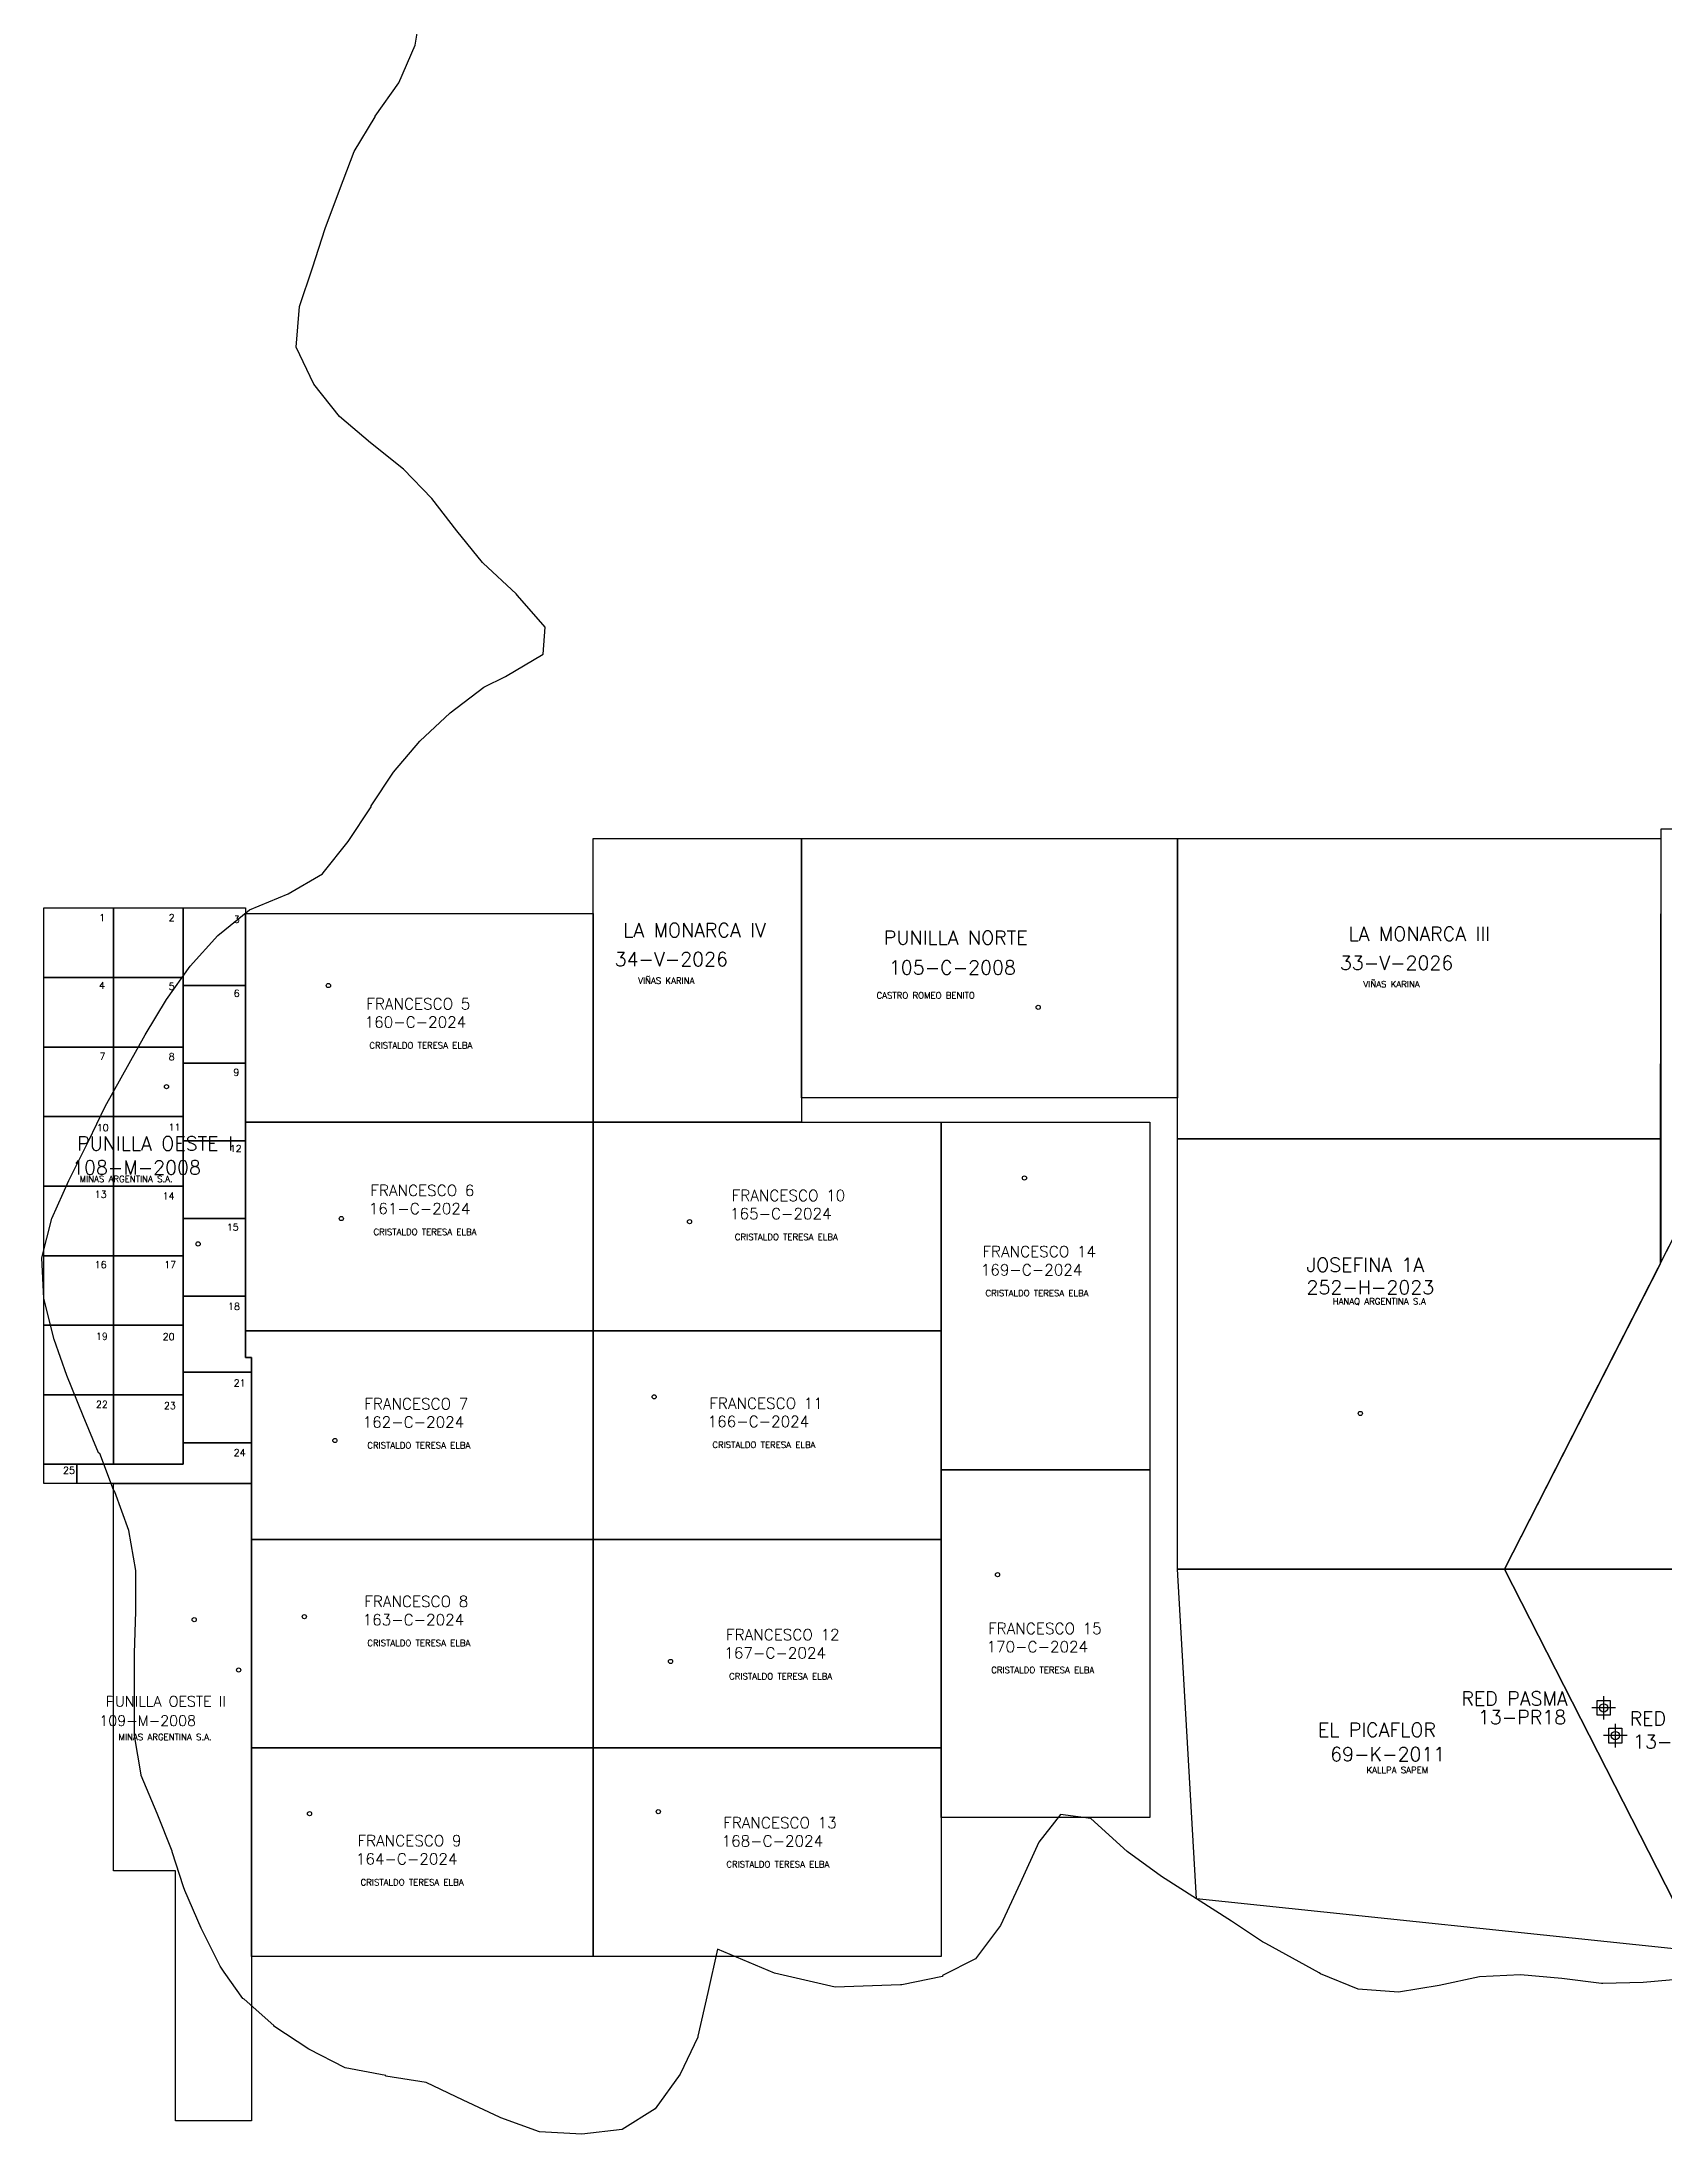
# Model space of a CAD drawing. Header units: metres. Extents: x -4406421 to 6012633, y 6449185 to 13337258.
# Drawn here: x 2496987 to 2520303, y 6722368 to 6752455 of the extents above; entities that cross this region are included whole.
import ezdxf

# ---------------------------------------------------------------- set-up
doc = ezdxf.new("R2010")
doc.units = ezdxf.units.M
doc.header["$LTSCALE"] = 20
doc.header["$MEASUREMENT"] = 0
for name, color, linetype in [('CATEOS', 7, 'CONTINUOUS'), ('LIMDEP', 9, 'CONTINUOUS'), ('MANIFEST', 1, 'CONTINUOUS'), ('MANIFEST-TEMP', 3, 'CONTINUOUS'), ('P.A.S.M.A puntos', 241, 'CONTINUOUS')]:
    doc.layers.add(name, color=color, linetype=linetype)
doc.layers.add('TITULARES', color=7, linetype='CONTINUOUS', true_color=0x04fbc6)
doc.styles.add('ROMANS', font='romans.shx', dxfattribs={"oblique": 1.17516e-08, "height": 3})

msp = doc.modelspace()

# ---------------------------------------------------------------- linework, layer by layer
at = {"layer": 'CATEOS', "ltscale": 100}
for points in [[(2504911, 6741000), (2507902, 6741000), (2507902, 6736921), (2504911, 6736921)], [(2513310, 6741000), (2520257, 6741001), (2520245, 6736682), (2513310, 6736682)], [(2522545, 6739392), (2523043, 6739392), (2523043, 6741133), (2520257, 6741133), (2520257, 6734902)], [(2513582, 6725753), (2513310, 6730492), (2518010, 6730492), (2520813, 6724992)]]:
    msp.add_lwpolyline(points, close=True, dxfattribs=at)
at = {"layer": 'LIMDEP', "linetype": 'Continuous'}
msp.add_lwpolyline([(2520593, 6724601), (2520003, 6724546), (2519421, 6724536), (2519402, 6724536), (2518831, 6724604), (2518240, 6724660), (2517649, 6724628), (2517068, 6724507), (2516487, 6724408), (2515905, 6724453), (2515363, 6724675), (2515344, 6724686), (2514579, 6725109), (2514531, 6725131), (2514086, 6725431), (2513582, 6725753), (2513079, 6726075), (2512585, 6726430), (2512063, 6726907), (2511627, 6726963), (2511317, 6726564), (2511045, 6725977), (2510763, 6725368), (2510405, 6724891), (2509930, 6724648), (2509930, 6724637), (2509348, 6724515), (2509329, 6724515), (2508390, 6724483), (2507518, 6724683), (2506695, 6725027), (2506559, 6724406), (2506413, 6723775), (2506413, 6723764), (2506161, 6723232), (2505803, 6722733), (2505328, 6722434), (2504747, 6722368), (2504137, 6722401), (2503585, 6722601), (2503566, 6722612), (2503043, 6722856), (2502510, 6723111), (2501929, 6723200), (2501929, 6723211), (2501348, 6723322), (2500825, 6723588), (2500322, 6723920), (2500322, 6723931), (2499895, 6724308), (2499876, 6724319), (2499605, 6724696), (2499547, 6724785), (2499275, 6725328), (2499043, 6725871), (2499024, 6725926), (2498859, 6726425), (2498859, 6726436), (2498646, 6726979), (2498413, 6727523), (2498413, 6727534), (2498316, 6728099), (2498316, 6728121), (2498316, 6728698), (2498316, 6728720), (2498316, 6729285), (2498335, 6729884), (2498335, 6730471), (2498238, 6731047), (2498034, 6731602), (2498015, 6731635), (2497821, 6732156), (2497802, 6732167), (2497578, 6732699), (2497346, 6733275), (2497161, 6733796), (2497016, 6734384), (2496987, 6734971), (2497132, 6735536), (2497374, 6736080), (2497655, 6736645), (2497897, 6737144), (2498469, 6738175), (2498779, 6738685), (2499119, 6739162), (2499516, 6739605), (2499972, 6739971), (2500525, 6740204), (2501020, 6740492), (2501029, 6740503), (2501388, 6740957), (2501718, 6741456), (2501718, 6741467), (2502038, 6741955), (2502417, 6742398), (2502853, 6742808), (2503339, 6743174), (2503649, 6743329), (2504192, 6743650), (2504222, 6744038), (2503824, 6744493), (2503805, 6744515), (2503329, 6744958), (2503320, 6744969), (2502951, 6745424), (2502592, 6745890), (2502185, 6746311), (2501709, 6746688), (2501263, 6747065), (2500894, 6747530), (2500642, 6748062), (2500690, 6748650), (2500875, 6749204), (2501059, 6749769), (2501263, 6750324), (2501477, 6750878), (2501778, 6751377), (2501778, 6751388), (2502118, 6751864), (2502351, 6752407), (2502448, 6752984)], dxfattribs=at)
at = {"layer": 'MANIFEST', "ltscale": 100}
for points in [[(2507902, 6741000), (2513310, 6741000), (2513310, 6741000), (2513310, 6737269), (2507902, 6737269)], [(2499911, 6739921), (2504911, 6739921), (2504911, 6736921), (2499911, 6736921)], [(2522545, 6739392), (2525934, 6739392), (2523462, 6734542), (2520960, 6734542), (2520960, 6731591), (2520883, 6731625), (2520723, 6731258), (2520960, 6731155), (2520960, 6730953), (2520740, 6730938), (2520774, 6730492), (2518010, 6730492)], [(2499911, 6736921), (2504911, 6736921), (2504911, 6733921), (2499911, 6733921)], [(2499911, 6733921), (2504911, 6733921), (2504911, 6730921), (2500000, 6730921), (2500000, 6733537), (2499911, 6733537)], [(2509911, 6726921), (2509911, 6731921), (2512911, 6731921), (2512911, 6726921)], [(2500000, 6730921), (2504911, 6730921), (2504911, 6727921), (2500000, 6727921)]]:
    msp.add_lwpolyline(points, close=True, dxfattribs=at)
at = {"layer": 'MANIFEST', "color": 1, "ltscale": 100}
for points in [[(2497015, 6740000), (2499911, 6740000), (2499911, 6733537), (2500000, 6733537), (2500000, 6731723), (2497015, 6731723)], [(2504911, 6736921), (2509911, 6736921), (2509911, 6733921), (2504911, 6733921)], [(2509911, 6731921), (2509911, 6736921), (2512911, 6736921), (2512911, 6731921)], [(2513310, 6736682), (2520245, 6736682), (2520245, 6734879), (2518010, 6730492), (2513310, 6730492)], [(2504911, 6733921), (2509911, 6733921), (2509911, 6730921), (2504911, 6730921)], [(2498017, 6731723), (2500000, 6731723), (2500000, 6722560), (2498908, 6722560), (2498908, 6726155), (2498017, 6726155)], [(2504911, 6730921), (2509911, 6730921), (2509911, 6727921), (2504911, 6727921)], [(2518010, 6730492), (2520774, 6730492), (2520740, 6730938), (2520960, 6730953), (2520966, 6729107), (2522693, 6729109), (2522693, 6724992), (2520813, 6724992)], [(2500000, 6727921), (2504911, 6727921), (2504911, 6724921), (2500000, 6724921)], [(2504911, 6727921), (2509911, 6727921), (2509911, 6724921), (2504911, 6724921)]]:
    msp.add_lwpolyline(points, close=True, dxfattribs=at)
at = {"layer": 'MANIFEST', "ltscale": 100}
for centre in [(2501105, 6738884), (2511307, 6738571), (2501290, 6735534), (2501198, 6732342), (2510722, 6730414), (2500759, 6729808), (2500834, 6726976)]:
    msp.add_circle(centre, 30, dxfattribs=at)
at = {"layer": 'MANIFEST', "color": 1, "ltscale": 100}
for centre in [(2498778, 6737431), (2511109, 6736116), (2506295, 6735490), (2505787, 6732970), (2515937, 6732731), (2499176, 6729765), (2506022, 6729165), (2505846, 6727005)]:
    msp.add_circle(centre, 30, dxfattribs=at)
at = {"layer": 'MANIFEST-TEMP', "color": 3, "ltscale": 100}
for points in [[(2497015, 6740000), (2498015, 6740000), (2498015, 6739000), (2497015, 6739000)], [(2498015, 6740000), (2499015, 6740000), (2499015, 6739000), (2498015, 6739000)], [(2499015, 6740000), (2499911, 6740000), (2499911, 6738884), (2499015, 6738884)], [(2497015, 6739000), (2498015, 6739000), (2498015, 6738000), (2497015, 6738000)], [(2498015, 6739000), (2499015, 6739000), (2499015, 6738000), (2498015, 6738000)], [(2499015, 6738884), (2499911, 6738884), (2499911, 6737767), (2499015, 6737767)], [(2497015, 6738000), (2498015, 6738000), (2498015, 6737000), (2497015, 6737000)], [(2498015, 6738000), (2499015, 6738000), (2499015, 6737000), (2498015, 6737000)], [(2499015, 6737767), (2499911, 6737767), (2499911, 6736651), (2499015, 6736651)], [(2497015, 6737000), (2498015, 6737000), (2498015, 6736000), (2497015, 6736000)], [(2498015, 6737000), (2499015, 6737000), (2499015, 6736000), (2498015, 6736000)], [(2499015, 6736651), (2499911, 6736651), (2499911, 6735534), (2499015, 6735534)], [(2497015, 6736000), (2498015, 6736000), (2498015, 6735000), (2497015, 6735000)], [(2498015, 6736000), (2499015, 6736000), (2499015, 6735000), (2498015, 6735000)], [(2499015, 6735534), (2499911, 6735534), (2499911, 6734418), (2499015, 6734418)], [(2497015, 6735000), (2498015, 6735000), (2498015, 6734000), (2497015, 6734000)], [(2498015, 6735000), (2499015, 6735000), (2499015, 6734000), (2498015, 6734000)], [(2499015, 6734418), (2499911, 6734418), (2499911, 6733537), (2500000, 6733537), (2500000, 6733323), (2499015, 6733323)], [(2497015, 6734000), (2498015, 6734000), (2498015, 6733000), (2497015, 6733000)], [(2498015, 6734000), (2499015, 6734000), (2499015, 6733000), (2498015, 6733000)], [(2499015, 6733323), (2500000, 6733323), (2500000, 6732308), (2499015, 6732308)], [(2497015, 6733000), (2498015, 6733000), (2498015, 6732000), (2497015, 6732000)], [(2498015, 6733000), (2499015, 6733000), (2499015, 6732000), (2498015, 6732000)], [(2499015, 6732308), (2500000, 6732308), (2500000, 6731722), (2497491, 6731722), (2497491, 6732000), (2499015, 6732000)], [(2497015, 6732000), (2497491, 6732000), (2497491, 6731722), (2497015, 6731722)]]:
    msp.add_lwpolyline(points, close=True, dxfattribs=at)
at = {"layer": 'MANIFEST-TEMP', "ltscale": 100}
msp.add_lwpolyline([(2499000, 6731723), (2499000, 6731723), (2499000, 6731723)], dxfattribs=at)
at = {"layer": 'MANIFEST-TEMP', "color": 4, "ltscale": 100}
for centre in [(2499232, 6735169), (2499815, 6729042)]:
    msp.add_circle(centre, 30, dxfattribs=at)
at = {"layer": 'P.A.S.M.A puntos', "color": 61, "ltscale": 100}
for p, q in [((2519433, 6728667), (2519433, 6728329)), ((2519602, 6728498), (2519264, 6728498)), ((2519770, 6728098), (2519432, 6728098)), ((2519601, 6728267), (2519601, 6727929))]:
    msp.add_line(p, q, dxfattribs=at)
for points in [[(2519340, 6728604), (2519526, 6728604), (2519526, 6728392), (2519340, 6728392)], [(2519508, 6728204), (2519694, 6728204), (2519694, 6727992), (2519508, 6727992)]]:
    msp.add_lwpolyline(points, close=True, dxfattribs=at)
for centre in [(2519433, 6728497), (2519601, 6728099)]:
    msp.add_circle(centre, 60, dxfattribs=at)

# ---------------------------------------------------------------- texts
at = {"layer": 'CATEOS', "linetype": 'Continuous', "style": 'ROMANS', "oblique": 0}
for s, p in [('LA MONARCA IV', (2505342, 6739579)), ('LA MONARCA III', (2515766, 6739528)), ('34-V-2026', (2505219, 6739162)), ('33-V-2026', (2515643, 6739111)), ('EL PICAFLOR', (2515326, 6728083)), ('69-K-2011', (2515503, 6727730))]:
    msp.add_text(s, height=200, dxfattribs=at).set_placement(p)
at = {"layer": 'MANIFEST', "linetype": 'Continuous', "style": 'ROMANS', "oblique": 0}
for s, height, p in [('PUNILLA NORTE', 200, (2509088, 6739473)), ('105-C-2008', 200, (2509160, 6739044)), ('FRANCESCO 5', 160, (2501649, 6738541)), ('160-C-2024', 160, (2501625, 6738279)), ('FRANCESCO 6', 160, (2501708, 6735859)), ('FRANCESCO 10', 160, (2506901, 6735786)), ('161-C-2024', 160, (2501685, 6735597)), ('165-C-2024', 160, (2506877, 6735524)), ('FRANCESCO 14', 160, (2510505, 6734979)), ('169-C-2024', 160, (2510481, 6734716)), ('JOSEFINA 1A', 200, (2515163, 6734769)), ('252-H-2023', 200, (2515163, 6734445)), ('FRANCESCO 7', 160, (2501620, 6732790)), ('FRANCESCO 11', 160, (2506579, 6732797)), ('162-C-2024', 160, (2501596, 6732527)), ('166-C-2024', 160, (2506555, 6732535)), ('FRANCESCO 8', 160, (2501620, 6729948)), ('163-C-2024', 160, (2501596, 6729685)), ('FRANCESCO 12', 160, (2506820, 6729470)), ('FRANCESCO 15', 160, (2510587, 6729559)), ('167-C-2024', 160, (2506796, 6729207)), ('170-C-2024', 160, (2510563, 6729297)), ('FRANCESCO 13', 160, (2506779, 6726766)), ('FRANCESCO 9', 160, (2501523, 6726508)), ('168-C-2024', 160, (2506755, 6726503)), ('164-C-2024', 160, (2501499, 6726245))]:
    msp.add_text(s, height=height, dxfattribs=at).set_placement(p)
at = {"layer": 'MANIFEST', "color": 1, "linetype": 'Continuous', "style": 'ROMANS', "oblique": 0}
for s, height, p in [('PUNILLA OESTE I', 200, (2497494, 6736514)), ('108-M-2008', 200, (2497421, 6736169)), ('PUNILLA OESTE II', 150, (2497902, 6728517)), ('109-M-2008', 150, (2497813, 6728238))]:
    msp.add_text(s, height=height, dxfattribs=at).set_placement(p)
at = {"layer": 'MANIFEST-TEMP', "color": 3, "linetype": 'Continuous', "style": 'ROMANS'}
for s, p in [('1', (2497809, 6739810)), ('2', (2498810, 6739810)), ('3', (2499744, 6739788)), ('4', (2497809, 6738835)), ('5', (2498808, 6738825)), ('6', (2499744, 6738723)), ('7', (2497815, 6737815)), ('8', (2498808, 6737812)), ('9', (2499738, 6737587)), ('10', (2497775, 6736791)), ('11', (2498808, 6736798)), ('12', (2499687, 6736491)), ('13', (2497745, 6735834)), ('14', (2498722, 6735807)), ('15', (2499644, 6735360)), ('16', (2497745, 6734822)), ('17', (2498745, 6734822)), ('18', (2499662, 6734220)), ('19', (2497763, 6733791)), ('20', (2498722, 6733787)), ('21', (2499744, 6733121)), ('22', (2497763, 6732811)), ('23', (2498740, 6732793)), ('24', (2499744, 6732118)), ('25', (2497290, 6731863))]:
    msp.add_text(s, height=100, dxfattribs=at).set_placement(p)
at = {"layer": 'P.A.S.M.A puntos', "color": 61, "linetype": 'Continuous', "style": 'ROMANS', "oblique": 0}
for s, p in [('RED PASMA', (2517388, 6728533)), ('13-PR18', (2517626, 6728265)), ('RED PASMA', (2519807, 6728243)), ('13-PR17', (2519856, 6727912))]:
    msp.add_text(s, height=200, dxfattribs=at).set_placement(p)
at = {"layer": 'TITULARES', "color": 160, "linetype": 'Continuous', "style": 'ROMANS'}
for s, p in [('VIÑAS KARINA', (2505556, 6738910)), ('VIÑAS KARINA', (2515980, 6738859)), ('CASTRO ROMEO BENITO', (2508983, 6738697)), ('CRISTALDO TERESA ELBA', (2501693, 6737978)), ('MINAS ARGENTINA S.A.', (2497529, 6736059)), ('CRISTALDO TERESA ELBA', (2501753, 6735297)), ('CRISTALDO TERESA ELBA', (2506946, 6735224)), ('CRISTALDO TERESA ELBA', (2510549, 6734416)), ('HANAQ ARGENTINA S.A', (2515539, 6734298)), ('CRISTALDO TERESA ELBA', (2501664, 6732227)), ('CRISTALDO TERESA ELBA', (2506623, 6732235)), ('CRISTALDO TERESA ELBA', (2501664, 6729385)), ('CRISTALDO TERESA ELBA', (2506864, 6728907)), ('CRISTALDO TERESA ELBA', (2510631, 6728997)), ('MINAS ARGENTINA S.A.', (2498088, 6728032)), ('KALLPA SAPEM', (2516025, 6727559)), ('CRISTALDO TERESA ELBA', (2506824, 6726203)), ('CRISTALDO TERESA ELBA', (2501567, 6725945))]:
    msp.add_text(s, height=90, dxfattribs=at).set_placement(p)

doc.saveas('drawing.dxf')
